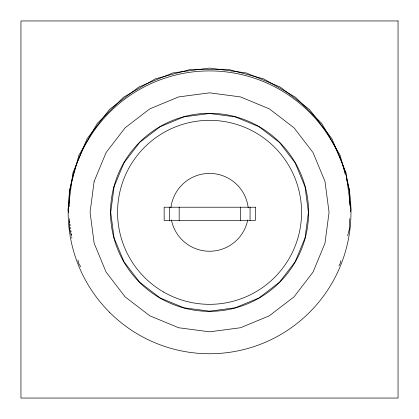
<?xml version="1.0" encoding="UTF-8"?>
<svg xmlns="http://www.w3.org/2000/svg" width="419" height="419" viewBox="0 0 419 419"><rect width="100%" height="100%" fill="white"/><g stroke="black" fill="none" stroke-linecap="round" stroke-linejoin="round"><path stroke-width="0.63" d="M350.588 211.951L350.913 209.5L346.094 172.9L331.968 138.794L309.494 109.506L280.206 87.032L246.1 72.906L209.5 68.088L172.9 72.906L138.794 87.032L109.506 109.506L87.032 138.794L72.906 172.9L68.088 209.5L68.491 212.564M340.946 260.634L340.149 263.614L338.913 265.756M347.623 235.719L349.703 227.957L349.703 218.692M80.705 266.824L78.851 263.614L77.892 260.037M345.172 174.131L340.149 155.386L321.692 123.411L295.589 97.308L263.614 78.851L227.957 69.297L191.043 69.297L155.386 78.851L123.411 97.308L97.308 123.411L78.851 155.386L69.297 191.043L69.297 206.646M346.319 178.415L349.703 191.043L349.703 205.378M71.377 235.719L69.297 227.957L69.297 218.692M69.627 221.201L69.795 222.458M70.041 224.343L70.209 225.6M70.455 227.486L70.622 228.743M70.869 230.628L71.036 231.885M71.282 233.771L71.45 235.028M71.696 236.913L71.859 238.139M250.07 207.222L250.07 220.462M240.359 207.222L240.359 220.462M179.175 207.222L179.175 220.462M169.459 207.222L169.459 220.462M247.729 219.933A38.915 38.915 0 0 1 171.402 219.933M170.905 207.887A38.915 38.915 0 0 1 248.226 207.887M94.149 181.406L90.075 212.333L94.149 243.256L106.086 272.078L125.077 296.825L149.819 315.811L178.641 327.747L209.563 331.822L240.49 327.747L269.307 315.811L294.054 296.825L313.045 272.078L324.982 243.256L329.056 212.333L324.982 181.406L313.045 152.589L294.054 127.842L269.307 108.851L240.49 96.915L209.563 92.845L178.641 96.915L149.819 108.851L125.077 127.842L106.086 152.589L94.149 181.406M114.083 186.748L110.716 212.333L114.083 237.913L123.961 261.755L139.668 282.228L160.142 297.935L183.983 307.813L209.563 311.181L235.148 307.813L258.989 297.935L279.463 282.228L295.17 261.755L305.042 237.913L308.415 212.333L305.042 186.748L295.17 162.907L279.463 142.434L258.989 126.727L235.148 116.854L209.563 113.486L183.983 116.854L160.142 126.727L139.668 142.434L123.961 162.907L114.083 186.748M398.05 20.95L20.95 20.95L20.95 398.05L398.05 398.05L398.05 20.95M255.381 207.222L164.148 207.222L164.148 220.462L255.381 220.462L255.381 207.222M163.567 292.006A91.997 91.997 0 0 0 301.565 212.333A91.997 91.997 0 0 0 163.567 132.661A91.997 91.997 0 0 0 163.567 292.006M109.574 312.328A141.413 141.413 0 0 0 346.157 248.933A141.413 141.413 0 0 0 172.963 75.739A141.413 141.413 0 0 0 109.574 312.328M160.048 298.098A99.031 99.031 0 0 0 308.599 212.333A99.031 99.031 0 0 0 160.048 126.569A99.031 99.031 0 0 0 160.048 298.098"/></g></svg>
